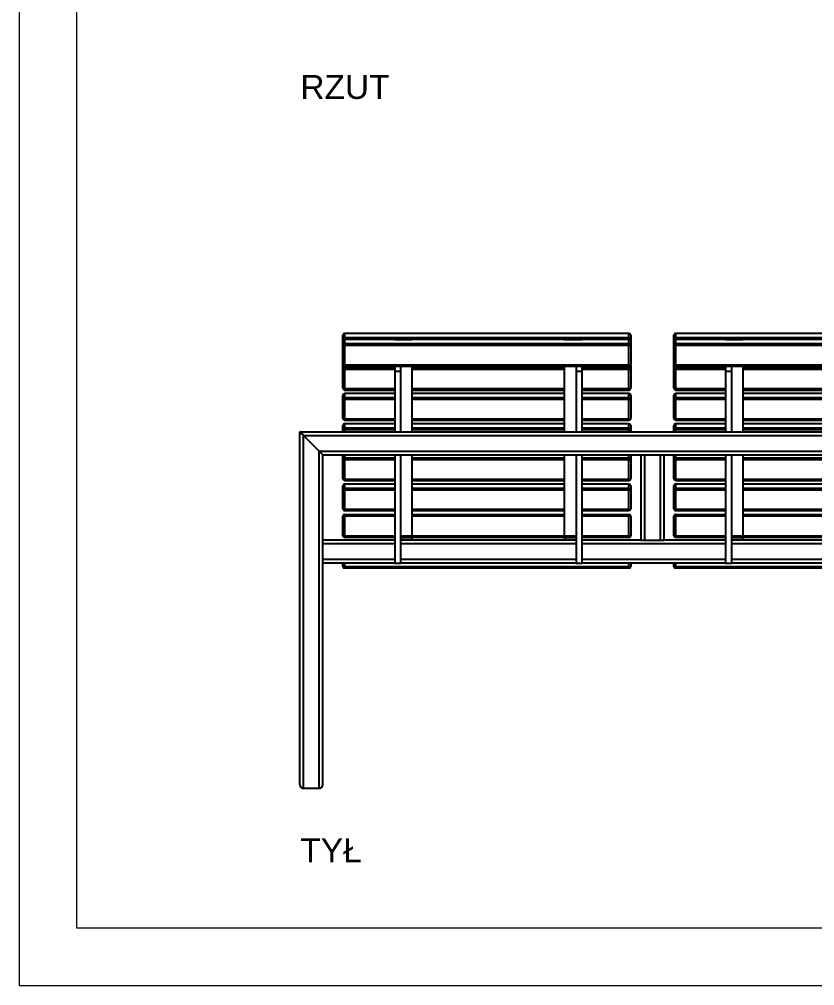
# Model space of a CAD drawing. Header units: millimetres. Extents: x 634 to 6574, y -2943 to 1257.
# Drawn here: x 634 to 2016, y -2943 to -1263 of the extents above; entities that cross this region are included whole.
import ezdxf

# ---------------------------------------------------------------- set-up
doc = ezdxf.new("R2010")
doc.units = ezdxf.units.MM
doc.layers.add('tabelka', color=155, linetype='Continuous')
doc.layers.add('WYMIAR', color=96, linetype='Continuous')

# ---------------------------------------------------------------- blocks, each defined once
blk = doc.blocks.new('tyl')
for p, q in [((-2767.3, -1546.7), (-2767.3, -1539.9)), ((-2270.3, -1536.9), (-2764.3, -1536.9)), ((-2764.3, -1536.9), (-2764.3, -1543.8)), ((-2270.3, -1536.9), (-2764.3, -1536.9)), ((-2764.3, -1536.9), (-2764.3, -1536.9)), ((-2764.3, -1543.8), (-2764.3, -1547.3)), ((-2764.3, -1543.8), (-2270.3, -1543.8)), ((-2270.3, -1543.8), (-2270.3, -1536.9)), ((-2270.3, -1536.9), (-2270.3, -1536.9)), ((-2270.3, -1543.8), (-2270.3, -1547.3)), ((-2267.3, -1539.9), (-2267.3, -1546.7)), ((-2192.3, -1546.7), (-2192.3, -1539.9)), ((-1695.3, -1536.9), (-2189.3, -1536.9)), ((-2189.3, -1536.9), (-2189.3, -1543.8)), ((-1695.3, -1536.9), (-2189.3, -1536.9)), ((-2189.3, -1536.9), (-2189.3, -1536.9)), ((-2189.3, -1543.8), (-1695.3, -1543.8)), ((-2189.3, -1543.8), (-2189.3, -1547.3)), ((-2767.3, -1550.7), (-2767.3, -1546.7)), ((-2767.3, -1557.6), (-2767.3, -1550.7)), ((-2767.3, -1590.9), (-2767.3, -1557.6)), ((-2270.3, -1547.3), (-2764.3, -1547.3)), ((-2764.3, -1547.3), (-2764.3, -1547.7)), ((-2270.3, -1547.7), (-2764.3, -1547.7)), ((-2764.3, -1547.7), (-2764.3, -1547.8)), ((-2764.3, -1547.8), (-2764.3, -1554.6)), ((-2270.3, -1547.8), (-2764.3, -1547.8)), ((-2764.3, -1554.6), (-2764.3, -1558.2)), ((-2764.3, -1554.6), (-2270.3, -1554.6)), ((-2270.3, -1558.2), (-2764.3, -1558.2)), ((-2764.3, -1558.2), (-2764.3, -1591.5)), ((-2677.3, -1547.4), (-2667.3, -1547.4)), ((-2677.3, -1547.4), (-2677.3, -1547.7)), ((-2667.3, -1547.4), (-2647.3, -1547.4)), ((-2667.3, -1547.4), (-2667.3, -1547.7)), ((-2647.3, -1547.4), (-2647.3, -1547.7)), ((-2382.3, -1547.4), (-2362.3, -1547.4)), ((-2382.3, -1547.4), (-2382.3, -1547.7)), ((-2362.3, -1547.4), (-2362.3, -1547.7)), ((-2362.3, -1547.4), (-2352.3, -1547.4)), ((-2352.3, -1547.4), (-2352.3, -1547.7)), ((-2270.3, -1547.7), (-2270.3, -1547.3)), ((-2270.3, -1547.7), (-2270.3, -1547.8)), ((-2270.3, -1554.6), (-2270.3, -1547.8)), ((-2270.3, -1554.6), (-2270.3, -1558.2)), ((-2270.3, -1591.5), (-2270.3, -1558.2)), ((-2267.3, -1546.7), (-2267.3, -1550.7)), ((-2267.3, -1550.7), (-2267.3, -1557.6)), ((-2267.3, -1557.6), (-2267.3, -1590.9)), ((-2192.3, -1550.7), (-2192.3, -1546.7)), ((-2192.3, -1557.6), (-2192.3, -1550.7)), ((-2192.3, -1590.9), (-2192.3, -1557.6)), ((-1695.3, -1547.3), (-2189.3, -1547.3)), ((-2189.3, -1547.3), (-2189.3, -1547.7)), ((-1695.3, -1547.7), (-2189.3, -1547.7)), ((-2189.3, -1547.7), (-2189.3, -1547.8)), ((-2189.3, -1547.8), (-2189.3, -1554.6)), ((-1695.3, -1547.8), (-2189.3, -1547.8)), ((-2189.3, -1554.6), (-1695.3, -1554.6)), ((-2189.3, -1554.6), (-2189.3, -1558.2)), ((-1695.3, -1558.2), (-2189.3, -1558.2)), ((-2189.3, -1558.2), (-2189.3, -1591.5)), ((-2102.3, -1547.4), (-2092.3, -1547.4)), ((-2102.3, -1547.4), (-2102.3, -1547.7)), ((-2092.3, -1547.4), (-2092.3, -1547.7)), ((-2092.3, -1547.4), (-2072.3, -1547.4)), ((-2072.3, -1547.4), (-2072.3, -1547.7)), ((-2767.3, -1599.1), (-2767.3, -1592.2)), ((-2764.3, -1591.5), (-2270.3, -1591.5)), ((-2764.3, -1591.5), (-2764.3, -1593.9)), ((-2764.3, -1593.9), (-2270.3, -1593.9)), ((-2764.3, -1593.9), (-2764.3, -1596.2)), ((-2677.3, -1593.9), (-2677.3, -1602.8)), ((-2667.3, -1593.9), (-2667.3, -1602.8)), ((-2647.3, -1593.9), (-2647.3, -1707.8)), ((-2382.3, -1707.8), (-2382.3, -1593.9)), ((-2362.3, -1593.9), (-2362.3, -1602.8)), ((-2352.3, -1593.9), (-2352.3, -1602.8)), ((-2270.3, -1591.5), (-2270.3, -1593.9)), ((-2270.3, -1596.2), (-2270.3, -1593.9)), ((-2267.3, -1592.2), (-2267.3, -1599.1)), ((-2192.3, -1599.1), (-2192.3, -1592.2)), ((-2189.3, -1591.5), (-1695.3, -1591.5)), ((-2189.3, -1591.5), (-2189.3, -1593.9)), ((-2189.3, -1593.9), (-1695.3, -1593.9)), ((-2189.3, -1593.9), (-2189.3, -1596.2)), ((-2102.3, -1593.9), (-2102.3, -1602.8)), ((-2092.3, -1593.9), (-2092.3, -1602.8)), ((-2072.3, -1593.9), (-2072.3, -1707.8)), ((-2767.3, -1632.4), (-2767.3, -1599.1)), ((-2764.3, -1596.2), (-2764.3, -1599.7)), ((-2764.3, -1596.2), (-2677.3, -1596.2)), ((-2764.3, -1599.7), (-2764.3, -1633)), ((-2677.3, -1599.7), (-2764.3, -1599.7)), ((-2677.3, -1602.8), (-2667.3, -1602.8)), ((-2677.3, -1602.8), (-2677.3, -1707.8)), ((-2667.3, -1602.8), (-2667.3, -1707.8)), ((-2647.3, -1596.2), (-2382.3, -1596.2)), ((-2382.3, -1599.7), (-2647.3, -1599.7)), ((-2362.3, -1602.8), (-2352.3, -1602.8)), ((-2362.3, -1602.8), (-2362.3, -1707.8)), ((-2352.3, -1596.2), (-2270.3, -1596.2)), ((-2270.3, -1599.7), (-2352.3, -1599.7)), ((-2352.3, -1602.8), (-2352.3, -1707.8)), ((-2270.3, -1596.2), (-2270.3, -1599.7)), ((-2270.3, -1633), (-2270.3, -1599.7)), ((-2267.3, -1599.1), (-2267.3, -1632.4)), ((-2192.3, -1632.4), (-2192.3, -1599.1)), ((-2189.3, -1596.2), (-2189.3, -1599.7)), ((-2189.3, -1596.2), (-2102.3, -1596.2)), ((-2189.3, -1599.7), (-2189.3, -1633)), ((-2102.3, -1599.7), (-2189.3, -1599.7)), ((-2102.3, -1602.8), (-2092.3, -1602.8)), ((-2102.3, -1602.8), (-2102.3, -1707.8)), ((-2092.3, -1602.8), (-2092.3, -1707.8)), ((-2072.3, -1596.2), (-1807.3, -1596.2)), ((-1807.3, -1599.7), (-2072.3, -1599.7)), ((-2767.3, -1651.5), (-2767.3, -1644.6)), ((-2764.3, -1633), (-2677.3, -1633)), ((-2764.3, -1633), (-2764.3, -1635.4)), ((-2764.3, -1635.4), (-2677.3, -1635.4)), ((-2677.3, -1641.6), (-2764.3, -1641.6)), ((-2764.3, -1641.6), (-2764.3, -1641.7)), ((-2764.3, -1641.7), (-2764.3, -1648.6)), ((-2677.3, -1641.7), (-2764.3, -1641.7)), ((-2647.3, -1633), (-2382.3, -1633)), ((-2647.3, -1635.4), (-2382.3, -1635.4)), ((-2382.3, -1641.6), (-2647.3, -1641.6)), ((-2382.3, -1641.7), (-2647.3, -1641.7)), ((-2352.3, -1633), (-2270.3, -1633)), ((-2352.3, -1635.4), (-2270.3, -1635.4)), ((-2270.3, -1641.6), (-2352.3, -1641.6)), ((-2270.3, -1641.7), (-2352.3, -1641.7)), ((-2270.3, -1633), (-2270.3, -1635.4)), ((-2270.3, -1641.6), (-2270.3, -1641.7)), ((-2270.3, -1648.6), (-2270.3, -1641.7)), ((-2267.3, -1644.6), (-2267.3, -1651.5)), ((-2192.3, -1651.5), (-2192.3, -1644.6)), ((-2189.3, -1633), (-2102.3, -1633)), ((-2189.3, -1633), (-2189.3, -1635.4)), ((-2189.3, -1635.4), (-2102.3, -1635.4)), ((-2102.3, -1641.6), (-2189.3, -1641.6)), ((-2189.3, -1641.6), (-2189.3, -1641.7)), ((-2189.3, -1641.7), (-2189.3, -1648.6)), ((-2102.3, -1641.7), (-2189.3, -1641.7)), ((-2072.3, -1633), (-1807.3, -1633)), ((-2072.3, -1635.4), (-1807.3, -1635.4)), ((-1807.3, -1641.6), (-2072.3, -1641.6)), ((-1807.3, -1641.7), (-2072.3, -1641.7)), ((-2767.3, -1684.8), (-2767.3, -1651.5)), ((-2764.3, -1648.6), (-2764.3, -1652.1)), ((-2764.3, -1648.6), (-2677.3, -1648.6)), ((-2764.3, -1652.1), (-2764.3, -1685.4)), ((-2677.3, -1652.1), (-2764.3, -1652.1)), ((-2647.3, -1648.6), (-2382.3, -1648.6)), ((-2382.3, -1652.1), (-2647.3, -1652.1)), ((-2352.3, -1648.6), (-2270.3, -1648.6)), ((-2270.3, -1652.1), (-2352.3, -1652.1)), ((-2270.3, -1648.6), (-2270.3, -1652.1)), ((-2270.3, -1685.4), (-2270.3, -1652.1)), ((-2267.3, -1651.5), (-2267.3, -1684.8)), ((-2192.3, -1684.8), (-2192.3, -1651.5)), ((-2189.3, -1648.6), (-2189.3, -1652.1)), ((-2189.3, -1648.6), (-2102.3, -1648.6)), ((-2189.3, -1652.1), (-2189.3, -1685.4)), ((-2102.3, -1652.1), (-2189.3, -1652.1)), ((-2072.3, -1648.6), (-1807.3, -1648.6)), ((-1807.3, -1652.1), (-2072.3, -1652.1)), ((-2764.3, -1685.4), (-2677.3, -1685.4)), ((-2764.3, -1685.4), (-2764.3, -1687.8)), ((-2764.3, -1687.8), (-2677.3, -1687.8)), ((-2677.3, -1694), (-2764.3, -1694)), ((-2764.3, -1694), (-2764.3, -1694.1)), ((-2764.3, -1694.1), (-2764.3, -1701)), ((-2677.3, -1694.1), (-2764.3, -1694.1)), ((-2647.3, -1685.4), (-2382.3, -1685.4)), ((-2647.3, -1687.8), (-2382.3, -1687.8)), ((-2382.3, -1694), (-2647.3, -1694)), ((-2382.3, -1694.1), (-2647.3, -1694.1)), ((-2352.3, -1685.4), (-2270.3, -1685.4)), ((-2352.3, -1687.8), (-2270.3, -1687.8)), ((-2270.3, -1694), (-2352.3, -1694)), ((-2270.3, -1694.1), (-2352.3, -1694.1)), ((-2270.3, -1685.4), (-2270.3, -1687.8)), ((-2270.3, -1694), (-2270.3, -1694.1)), ((-2270.3, -1701), (-2270.3, -1694.1)), ((-2189.3, -1685.4), (-2102.3, -1685.4)), ((-2189.3, -1685.4), (-2189.3, -1687.8)), ((-2189.3, -1687.8), (-2102.3, -1687.8)), ((-2102.3, -1694), (-2189.3, -1694)), ((-2189.3, -1694), (-2189.3, -1694.1)), ((-2189.3, -1694.1), (-2189.3, -1701)), ((-2102.3, -1694.1), (-2189.3, -1694.1)), ((-2072.3, -1685.4), (-1807.3, -1685.4)), ((-2072.3, -1687.8), (-1807.3, -1687.8)), ((-1807.3, -1694), (-2072.3, -1694)), ((-1807.3, -1694.1), (-2072.3, -1694.1)), ((-2842.3, -2321.4), (-2842.3, -1707.8)), ((-2842.3, -1707.8), (-2677.3, -1707.8)), ((-2767.3, -1703.9), (-2767.3, -1697)), ((-2767.3, -1707.8), (-2767.3, -1703.9)), ((-2764.3, -1701), (-2764.3, -1704.5)), ((-2764.3, -1701), (-2677.3, -1701)), ((-2677.3, -1704.5), (-2764.3, -1704.5)), ((-2764.3, -1704.5), (-2764.3, -1707.8)), ((-2677.3, -1707.8), (-2667.3, -1707.8)), ((-2667.3, -1707.8), (-2362.3, -1707.8)), ((-2647.3, -1701), (-2382.3, -1701)), ((-2382.3, -1704.5), (-2647.3, -1704.5)), ((-2362.3, -1707.8), (-2352.3, -1707.8)), ((-2352.3, -1701), (-2270.3, -1701)), ((-2270.3, -1704.5), (-2352.3, -1704.5)), ((-2352.3, -1707.8), (-2102.3, -1707.8)), ((-2270.3, -1701), (-2270.3, -1704.5)), ((-2270.3, -1707.8), (-2270.3, -1704.5)), ((-2267.3, -1697), (-2267.3, -1703.9)), ((-2267.3, -1703.9), (-2267.3, -1707.8)), ((-2192.3, -1703.9), (-2192.3, -1697)), ((-2192.3, -1707.8), (-2192.3, -1703.9)), ((-2189.3, -1701), (-2189.3, -1704.5)), ((-2189.3, -1701), (-2102.3, -1701)), ((-2102.3, -1704.5), (-2189.3, -1704.5)), ((-2189.3, -1704.5), (-2189.3, -1707.8)), ((-2102.3, -1707.8), (-2092.3, -1707.8)), ((-2092.3, -1707.8), (-1787.3, -1707.8)), ((-2072.3, -1701), (-1807.3, -1701)), ((-1807.3, -1704.5), (-2072.3, -1704.5)), ((-2835.9, -2327.8), (-2835.9, -1714.2)), ((-2835.9, -1714.2), (-2808.7, -1741.4)), ((-2835.9, -1714.2), (-1048.7, -1714.2)), ((-2808.7, -2327.8), (-2808.7, -1741.4)), ((-2808.7, -1741.4), (-1075.9, -1741.4)), ((-2802.3, -2321.4), (-2802.3, -1747.8)), ((-2802.3, -1747.8), (-1082.3, -1747.8)), ((-2767.3, -1756.3), (-2767.3, -1749.4)), ((-2767.3, -1789.6), (-2767.3, -1756.3)), ((-2764.3, -1747.8), (-2764.3, -1753.4)), ((-2764.3, -1753.4), (-2764.3, -1756.9)), ((-2764.3, -1753.4), (-2677.3, -1753.4)), ((-2764.3, -1756.9), (-2764.3, -1790.2)), ((-2677.3, -1756.9), (-2764.3, -1756.9)), ((-2677.3, -1747.8), (-2677.3, -1936.6)), ((-2667.3, -1747.8), (-2667.3, -1936.6)), ((-2647.3, -1747.8), (-2647.3, -1889.7)), ((-2647.3, -1753.4), (-2382.3, -1753.4)), ((-2382.3, -1756.9), (-2647.3, -1756.9)), ((-2382.3, -1889.7), (-2382.3, -1747.8)), ((-2362.3, -1747.8), (-2362.3, -1936.6)), ((-2352.3, -1747.8), (-2352.3, -1936.6)), ((-2352.3, -1753.4), (-2270.3, -1753.4)), ((-2270.3, -1756.9), (-2352.3, -1756.9)), ((-2270.3, -1753.4), (-2270.3, -1747.8)), ((-2270.3, -1753.4), (-2270.3, -1756.9)), ((-2270.3, -1790.2), (-2270.3, -1756.9)), ((-2267.3, -1749.4), (-2267.3, -1756.3)), ((-2267.3, -1756.3), (-2267.3, -1789.6)), ((-2249.8, -1747.8), (-2249.8, -1896.6)), ((-2243.4, -1747.8), (-2243.4, -1896.6)), ((-2216.2, -1747.8), (-2216.2, -1896.6)), ((-2209.8, -1747.8), (-2209.8, -1896.6)), ((-2192.3, -1756.3), (-2192.3, -1749.4)), ((-2192.3, -1789.6), (-2192.3, -1756.3)), ((-2189.3, -1747.8), (-2189.3, -1753.4)), ((-2189.3, -1753.4), (-2189.3, -1756.9)), ((-2189.3, -1753.4), (-2102.3, -1753.4)), ((-2189.3, -1756.9), (-2189.3, -1790.2)), ((-2102.3, -1756.9), (-2189.3, -1756.9)), ((-2102.3, -1747.8), (-2102.3, -1936.6)), ((-2092.3, -1747.8), (-2092.3, -1936.6)), ((-2072.3, -1747.8), (-2072.3, -1889.7)), ((-2072.3, -1753.4), (-1807.3, -1753.4)), ((-1807.3, -1756.9), (-2072.3, -1756.9)), ((-2764.3, -1790.2), (-2677.3, -1790.2)), ((-2764.3, -1790.2), (-2764.3, -1792.6)), ((-2764.3, -1792.6), (-2677.3, -1792.6)), ((-2647.3, -1790.2), (-2382.3, -1790.2)), ((-2647.3, -1792.6), (-2382.3, -1792.6)), ((-2352.3, -1790.2), (-2270.3, -1790.2)), ((-2352.3, -1792.6), (-2270.3, -1792.6)), ((-2270.3, -1790.2), (-2270.3, -1792.6)), ((-2189.3, -1790.2), (-2102.3, -1790.2)), ((-2189.3, -1790.2), (-2189.3, -1792.6)), ((-2189.3, -1792.6), (-2102.3, -1792.6)), ((-2072.3, -1790.2), (-1807.3, -1790.2)), ((-2072.3, -1792.6), (-1807.3, -1792.6)), ((-2767.3, -1808.7), (-2767.3, -1801.8)), ((-2767.3, -1842), (-2767.3, -1808.7)), ((-2677.3, -1798.8), (-2764.3, -1798.8)), ((-2764.3, -1798.8), (-2764.3, -1798.9)), ((-2764.3, -1798.9), (-2764.3, -1805.8)), ((-2677.3, -1798.9), (-2764.3, -1798.9)), ((-2764.3, -1805.8), (-2764.3, -1809.3)), ((-2764.3, -1805.8), (-2677.3, -1805.8)), ((-2764.3, -1809.3), (-2764.3, -1842.6)), ((-2677.3, -1809.3), (-2764.3, -1809.3)), ((-2382.3, -1798.8), (-2647.3, -1798.8)), ((-2382.3, -1798.9), (-2647.3, -1798.9)), ((-2647.3, -1805.8), (-2382.3, -1805.8)), ((-2382.3, -1809.3), (-2647.3, -1809.3)), ((-2270.3, -1798.8), (-2352.3, -1798.8)), ((-2270.3, -1798.9), (-2352.3, -1798.9)), ((-2352.3, -1805.8), (-2270.3, -1805.8)), ((-2270.3, -1809.3), (-2352.3, -1809.3)), ((-2270.3, -1798.8), (-2270.3, -1798.9)), ((-2270.3, -1805.8), (-2270.3, -1798.9)), ((-2270.3, -1805.8), (-2270.3, -1809.3)), ((-2270.3, -1842.6), (-2270.3, -1809.3)), ((-2267.3, -1801.8), (-2267.3, -1808.7)), ((-2267.3, -1808.7), (-2267.3, -1842)), ((-2192.3, -1808.7), (-2192.3, -1801.8)), ((-2192.3, -1842), (-2192.3, -1808.7)), ((-2102.3, -1798.8), (-2189.3, -1798.8)), ((-2189.3, -1798.8), (-2189.3, -1798.9)), ((-2189.3, -1798.9), (-2189.3, -1805.8)), ((-2102.3, -1798.9), (-2189.3, -1798.9)), ((-2189.3, -1805.8), (-2189.3, -1809.3)), ((-2189.3, -1805.8), (-2102.3, -1805.8)), ((-2189.3, -1809.3), (-2189.3, -1842.6)), ((-2102.3, -1809.3), (-2189.3, -1809.3)), ((-1807.3, -1798.8), (-2072.3, -1798.8)), ((-1807.3, -1798.9), (-2072.3, -1798.9)), ((-2072.3, -1805.8), (-1807.3, -1805.8)), ((-1807.3, -1809.3), (-2072.3, -1809.3)), ((-2764.3, -1842.6), (-2677.3, -1842.6)), ((-2764.3, -1842.6), (-2764.3, -1845)), ((-2764.3, -1845), (-2677.3, -1845)), ((-2647.3, -1842.6), (-2382.3, -1842.6)), ((-2647.3, -1845), (-2382.3, -1845)), ((-2352.3, -1842.6), (-2270.3, -1842.6)), ((-2352.3, -1845), (-2270.3, -1845)), ((-2270.3, -1842.6), (-2270.3, -1845)), ((-2189.3, -1842.6), (-2102.3, -1842.6)), ((-2189.3, -1842.6), (-2189.3, -1845)), ((-2189.3, -1845), (-2102.3, -1845)), ((-2072.3, -1842.6), (-1807.3, -1842.6)), ((-2072.3, -1845), (-1807.3, -1845)), ((-2767.3, -1888.6), (-2767.3, -1854.6)), ((-2767.3, -1854.6), (-2764.3, -1854.6)), ((-2764.3, -1854.6), (-2764.3, -1851.6)), ((-2764.3, -1851.6), (-2677.3, -1851.6)), ((-2764.3, -1854.6), (-2764.3, -1888.6)), ((-2677.3, -1854.6), (-2764.3, -1854.6)), ((-2647.3, -1851.6), (-2382.3, -1851.6)), ((-2382.3, -1854.6), (-2647.3, -1854.6)), ((-2352.3, -1851.6), (-2270.3, -1851.6)), ((-2270.3, -1854.6), (-2352.3, -1854.6)), ((-2270.3, -1854.6), (-2270.3, -1851.6)), ((-2270.3, -1888.6), (-2270.3, -1854.6)), ((-2270.3, -1854.6), (-2267.3, -1854.6)), ((-2267.3, -1854.6), (-2267.3, -1888.6)), ((-2192.3, -1854.6), (-2189.3, -1854.6)), ((-2192.3, -1888.6), (-2192.3, -1854.6)), ((-2189.3, -1854.6), (-2189.3, -1851.6)), ((-2189.3, -1851.6), (-2102.3, -1851.6)), ((-2189.3, -1854.6), (-2189.3, -1888.6)), ((-2102.3, -1854.6), (-2189.3, -1854.6)), ((-2072.3, -1851.6), (-1807.3, -1851.6)), ((-1807.3, -1854.6), (-2072.3, -1854.6)), ((-2677.3, -1896.6), (-2802.3, -1896.6)), ((-2764.3, -1888.6), (-2767.3, -1888.6)), ((-2764.3, -1891.6), (-2764.3, -1888.6)), ((-2764.3, -1888.6), (-2677.3, -1888.6)), ((-2677.3, -1891.6), (-2764.3, -1891.6)), ((-2647.3, -1889.7), (-2667.3, -1889.7)), ((-2667.3, -1891.6), (-2647.3, -1891.6)), ((-2362.3, -1891.6), (-2667.3, -1891.6)), ((-2667.3, -1895.6), (-2647.3, -1895.6)), ((-2362.3, -1896.6), (-2667.3, -1896.6)), ((-2647.3, -1888.6), (-2382.3, -1888.6)), ((-2647.3, -1891.6), (-2647.3, -1895.6)), ((-2647.3, -1895.6), (-2647.3, -1896.6)), ((-2362.3, -1889.7), (-2382.3, -1889.7)), ((-2382.3, -1891.6), (-2382.3, -1895.6)), ((-2382.3, -1891.6), (-2362.3, -1891.6)), ((-2382.3, -1896.6), (-2382.3, -1895.6)), ((-2382.3, -1895.6), (-2362.3, -1895.6)), ((-2352.3, -1888.6), (-2270.3, -1888.6)), ((-2270.3, -1891.6), (-2352.3, -1891.6)), ((-2249.8, -1896.6), (-2352.3, -1896.6)), ((-2270.3, -1891.6), (-2270.3, -1888.6)), ((-2267.3, -1888.6), (-2270.3, -1888.6)), ((-2249.8, -1896.6), (-2243.4, -1896.6)), ((-2243.4, -1896.6), (-2216.2, -1896.6)), ((-2216.2, -1896.6), (-2209.8, -1896.6)), ((-2102.3, -1896.6), (-2209.8, -1896.6)), ((-2189.3, -1888.6), (-2192.3, -1888.6)), ((-2189.3, -1891.6), (-2189.3, -1888.6)), ((-2189.3, -1888.6), (-2102.3, -1888.6)), ((-2102.3, -1891.6), (-2189.3, -1891.6)), ((-2072.3, -1889.7), (-2092.3, -1889.7)), ((-2092.3, -1891.6), (-2072.3, -1891.6)), ((-1787.3, -1891.6), (-2092.3, -1891.6)), ((-2092.3, -1895.6), (-2072.3, -1895.6)), ((-1787.3, -1896.6), (-2092.3, -1896.6)), ((-2072.3, -1888.6), (-1807.3, -1888.6)), ((-2072.3, -1891.6), (-2072.3, -1895.6)), ((-2072.3, -1895.6), (-2072.3, -1896.6)), ((-2677.3, -1903), (-2802.3, -1903)), ((-2362.3, -1903), (-2667.3, -1903)), ((-2102.3, -1903), (-2352.3, -1903)), ((-1787.3, -1903), (-2092.3, -1903)), ((-2677.3, -1930.2), (-2802.3, -1930.2)), ((-2362.3, -1930.2), (-2667.3, -1930.2)), ((-2102.3, -1930.2), (-2352.3, -1930.2)), ((-1787.3, -1930.2), (-2092.3, -1930.2)), ((-2677.3, -1936.6), (-2802.3, -1936.6)), ((-2767.3, -1942.1), (-2767.3, -1936.6)), ((-2764.3, -1942.1), (-2767.3, -1942.1)), ((-2764.3, -1936.6), (-2764.3, -1942.1)), ((-2764.3, -1942.1), (-2270.3, -1942.1)), ((-2764.3, -1942.1), (-2764.3, -1945.1)), ((-2270.3, -1945.1), (-2764.3, -1945.1)), ((-2677.3, -1936.6), (-2667.3, -1936.6)), ((-2362.3, -1936.6), (-2667.3, -1936.6)), ((-2362.3, -1936.6), (-2352.3, -1936.6)), ((-2102.3, -1936.6), (-2352.3, -1936.6)), ((-2270.3, -1942.1), (-2270.3, -1936.6)), ((-2270.3, -1942.1), (-2267.3, -1942.1)), ((-2270.3, -1942.1), (-2270.3, -1945.1)), ((-2267.3, -1936.6), (-2267.3, -1942.1)), ((-2192.3, -1942.1), (-2192.3, -1936.6)), ((-2189.3, -1942.1), (-2192.3, -1942.1)), ((-2189.3, -1936.6), (-2189.3, -1942.1)), ((-2189.3, -1942.1), (-2189.3, -1945.1)), ((-2189.3, -1942.1), (-1695.3, -1942.1)), ((-1695.3, -1945.1), (-2189.3, -1945.1)), ((-2102.3, -1936.6), (-2092.3, -1936.6)), ((-1787.3, -1936.6), (-2092.3, -1936.6)), ((-2835.9, -2327.8), (-2808.7, -2327.8))]:
    blk.add_line(p, q)
at = {"flags": 128}
for points in [[(-2767.2, -1591.6), (-2767.3, -1591.7), (-2767.3, -1592.2)], [(-2767.2, -1591.6), (-2767.3, -1591.7), (-2767.3, -1592.2)], [(-2267.3, -1592.2), (-2267.4, -1591.7), (-2267.4, -1591.6)], [(-2267.3, -1592.2), (-2267.4, -1591.7), (-2267.4, -1591.6)], [(-2192.2, -1591.6), (-2192.3, -1591.7), (-2192.3, -1592.2)], [(-2192.2, -1591.6), (-2192.3, -1591.7), (-2192.3, -1592.2)], [(-2842.3, -1707.8), (-2842.2, -1707.9), (-2841.8, -1708.3), (-2841.2, -1708.9), (-2840.4, -1709.7), (-2839.5, -1710.6), (-2838.4, -1711.7), (-2837.2, -1712.9), (-2835.9, -1714.2)], [(-2835.9, -1714.2), (-2837.2, -1712.9), (-2838.4, -1711.7), (-2839.5, -1710.6), (-2840.4, -1709.7), (-2841.2, -1708.9), (-2841.8, -1708.3), (-2842.2, -1707.9), (-2842.3, -1707.8)], [(-2808.7, -1741.4), (-2807.6, -1742.5), (-2806.5, -1743.6), (-2805.5, -1744.6), (-2804.6, -1745.5), (-2803.8, -1746.3), (-2803.2, -1746.9), (-2802.7, -1747.4), (-2802.4, -1747.7), (-2802.3, -1747.8)], [(-2802.3, -1747.8), (-2802.4, -1747.7), (-2802.7, -1747.4), (-2803.2, -1746.9), (-2803.8, -1746.3), (-2804.6, -1745.5), (-2805.5, -1744.6), (-2806.5, -1743.6), (-2807.6, -1742.5), (-2808.7, -1741.4)]]:
    blk.add_lwpolyline(points, dxfattribs=at)
for centre, radius, start, end in [((-2764.3, -1539.9), 3, 90, 180), ((-2764.3, -1539.9), 2.97, 89.4056, 179.3928), ((-2764.3, -1546.8), 2.97, 89.4055, 179.3926), ((-2270.3, -1539.9), 3, 0, 90), ((-2270.3, -1539.9), 2.97, 0.6066, 90.5942), ((-2270.3, -1546.8), 2.97, 0.6068, 90.5944), ((-2189.3, -1539.9), 3, 90, 180), ((-2189.3, -1539.9), 2.97, 89.4063, 179.3917), ((-2189.3, -1546.8), 2.97, 89.4061, 179.3916), ((-2765, -1543.2), 4.22, 237.2669, 279.8164), ((-2764.3, -1550.7), 3, 90, 180), ((-2764.3, -1550.7), 2.97, 89.4058, 179.3926), ((-2764.3, -1557.6), 2.97, 89.4056, 179.3928), ((-2765, -1554), 4.22, 237.2667, 279.8171), ((-2269.6, -1543.2), 4.22, 260.1833, 302.7337), ((-2270.3, -1550.7), 3, 0, 90), ((-2270.3, -1550.7), 2.97, 0.6068, 90.5941), ((-2270.3, -1557.6), 2.97, 0.6066, 90.5942), ((-2269.6, -1554), 4.22, 260.1826, 302.7338), ((-2190, -1543.2), 4.22, 237.2677, 279.8157), ((-2189.3, -1550.7), 3, 90, 180), ((-2189.3, -1550.7), 2.97, 89.4064, 179.3916), ((-2189.3, -1557.6), 2.97, 89.4063, 179.3917), ((-2190, -1554), 4.22, 237.2676, 279.8164), ((-2764.3, -1590.9), 3, 180, 270), ((-2765, -1587.3), 4.22, 237.2667, 279.8171), ((-2270.3, -1590.9), 3, 270, 0), ((-2269.6, -1587.3), 4.22, 260.1826, 302.7338), ((-2189.3, -1590.9), 3, 180, 270), ((-2190, -1587.3), 4.22, 237.2676, 279.8164), ((-2764.3, -1599.2), 2.97, 89.4055, 179.3926), ((-2765, -1595.6), 4.22, 237.2667, 279.8171), ((-2270.3, -1599.2), 2.97, 0.6068, 90.5944), ((-2269.6, -1595.6), 4.22, 260.1826, 302.7338), ((-2189.3, -1599.2), 2.97, 89.4061, 179.3916), ((-2190, -1595.6), 4.22, 237.2676, 279.8164), ((-2764.3, -1632.4), 3, 180, 270), ((-2765, -1628.9), 4.22, 237.2667, 279.8171), ((-2764.3, -1644.6), 3, 90, 180), ((-2764.3, -1644.7), 2.97, 89.4056, 179.3927), ((-2270.3, -1632.4), 3, 270, 0), ((-2269.6, -1628.9), 4.22, 260.1826, 302.7338), ((-2270.3, -1644.6), 3, 0, 90), ((-2270.3, -1644.7), 2.97, 0.6067, 90.5943), ((-2189.3, -1632.4), 3, 180, 270), ((-2190, -1628.9), 4.22, 237.2676, 279.8164), ((-2189.3, -1644.6), 3, 90, 180), ((-2189.3, -1644.7), 2.97, 89.4062, 179.3916), ((-2764.3, -1651.6), 2.97, 89.4056, 179.3927), ((-2765, -1648), 4.22, 237.2666, 279.8173), ((-2270.3, -1651.6), 2.97, 0.6067, 90.5943), ((-2269.6, -1648), 4.22, 260.1825, 302.734), ((-2189.3, -1651.6), 2.97, 89.4062, 179.3916), ((-2190, -1648), 4.22, 237.2674, 279.8165), ((-2764.3, -1684.8), 3, 180, 270), ((-2765, -1681.3), 4.22, 237.2666, 279.8173), ((-2764.3, -1697), 3, 90, 180), ((-2764.3, -1697.1), 2.97, 89.4057, 179.3928), ((-2270.3, -1684.8), 3, 270, 0), ((-2269.6, -1681.3), 4.22, 260.1825, 302.734), ((-2270.3, -1697), 3, 0, 90), ((-2270.3, -1697.1), 2.97, 0.6067, 90.5942), ((-2189.3, -1684.8), 3, 180, 270), ((-2190, -1681.3), 4.22, 237.2674, 279.8165), ((-2189.3, -1697), 3, 90, 180), ((-2189.3, -1697.1), 2.97, 89.4063, 179.3917), ((-2764.3, -1703.9), 2.97, 89.4056, 179.3927), ((-2765, -1700.4), 4.22, 237.2668, 279.817), ((-2270.3, -1703.9), 2.97, 0.6067, 90.5943), ((-2269.6, -1700.4), 4.22, 260.1828, 302.7337), ((-2189.3, -1703.9), 2.97, 89.4062, 179.3917), ((-2190, -1700.4), 4.22, 237.2677, 279.8163), ((-2764.3, -1749.4), 3, 147.4011, 180), ((-2764.4, -1749.4), 2.89, 146, 179.9538), ((-2764.3, -1756.3), 2.97, 89.4056, 179.3927), ((-2765, -1752.8), 4.22, 237.2668, 279.8169), ((-2270.3, -1756.3), 2.97, 0.6067, 90.5943), ((-2269.6, -1752.8), 4.22, 260.1828, 302.7337), ((-2270.3, -1749.4), 3, 0, 32.5989), ((-2270.2, -1749.4), 2.89, 0.0449, 34.0003), ((-2189.3, -1749.4), 3, 147.4011, 180), ((-2189.4, -1749.4), 2.89, 145.9978, 179.9531), ((-2189.3, -1756.3), 2.97, 89.4062, 179.3916), ((-2190, -1752.8), 4.22, 237.2677, 279.8162), ((-2764.3, -1789.6), 3, 180, 270), ((-2765, -1786), 4.22, 237.2668, 279.817), ((-2270.3, -1789.6), 3, 270, 0), ((-2269.6, -1786), 4.22, 260.1828, 302.7337), ((-2189.3, -1789.6), 3, 180, 270), ((-2190, -1786), 4.22, 237.2677, 279.8163), ((-2764.3, -1801.8), 3, 90, 180), ((-2764.3, -1801.8), 2.97, 89.4055, 179.3928), ((-2764.3, -1808.7), 2.97, 89.4056, 179.3927), ((-2765, -1805.1), 4.22, 237.2669, 279.8169), ((-2270.3, -1801.8), 3, 0, 90), ((-2270.3, -1801.8), 2.97, 0.6067, 90.5944), ((-2270.3, -1808.7), 2.97, 0.6067, 90.5943), ((-2269.6, -1805.1), 4.22, 260.1828, 302.7336), ((-2189.3, -1801.8), 3, 90, 180), ((-2189.3, -1801.8), 2.97, 89.4061, 179.3917), ((-2189.3, -1808.7), 2.97, 89.4062, 179.3917), ((-2190, -1805.1), 4.22, 237.2678, 279.8162), ((-2764.3, -1842), 3, 180, 270), ((-2765, -1838.4), 4.22, 237.2666, 279.8173), ((-2270.3, -1842), 3, 270, 0), ((-2269.6, -1838.4), 4.22, 260.1825, 302.734), ((-2189.3, -1842), 3, 180, 270), ((-2190, -1838.4), 4.22, 237.2674, 279.8165), ((-2764.3, -1854.6), 3, 90, 180), ((-2270.3, -1854.6), 3, 0, 90), ((-2189.3, -1854.6), 3, 90, 180), ((-2764.3, -1888.6), 3, 180, 270), ((-2270.3, -1888.6), 3, 270, 0), ((-2189.3, -1888.6), 3, 180, 270), ((-2764.3, -1942.1), 3, 180, 270), ((-2270.3, -1942.1), 3, 270, 0), ((-2189.3, -1942.1), 3, 180, 270), ((-2835.9, -2321.4), 6.4, 180, 270), ((-2808.7, -2321.4), 6.4, 270, 0)]:
    blk.add_arc(centre, radius, start, end)

msp = doc.modelspace()

# ---------------------------------------------------------------- linework, layer by layer
at = {"layer": 'tabelka', "lineweight": 5}
for points in [[(633.69, 1257.35), (6573.69, 1257.35), (6573.69, -2942.65), (633.69, -2942.65)], [(733.69, 1157.35), (6473.69, 1157.35), (6473.69, -2842.65), (733.69, -2842.65)]]:
    msp.add_lwpolyline(points, close=True, dxfattribs=at)

# ---------------------------------------------------------------- block references
msp.add_blockref('tyl', (3963.22, -271.8))

# ---------------------------------------------------------------- texts
at = {"layer": 'WYMIAR', "char_height": 41.5951, "width": 196.5247, "attachment_point": 1}
for s, insert in [('{\\f@Arial Unicode MS|b0|i0|c238|p34;RZUT}', (1122, -1359.53)), ('{\\f@Arial Unicode MS|b0|i0|c238|p34;TYŁ}', (1122, -2686.51))]:
    msp.add_mtext(s, dxfattribs=dict(at, insert=insert))

doc.saveas('drawing.dxf')
